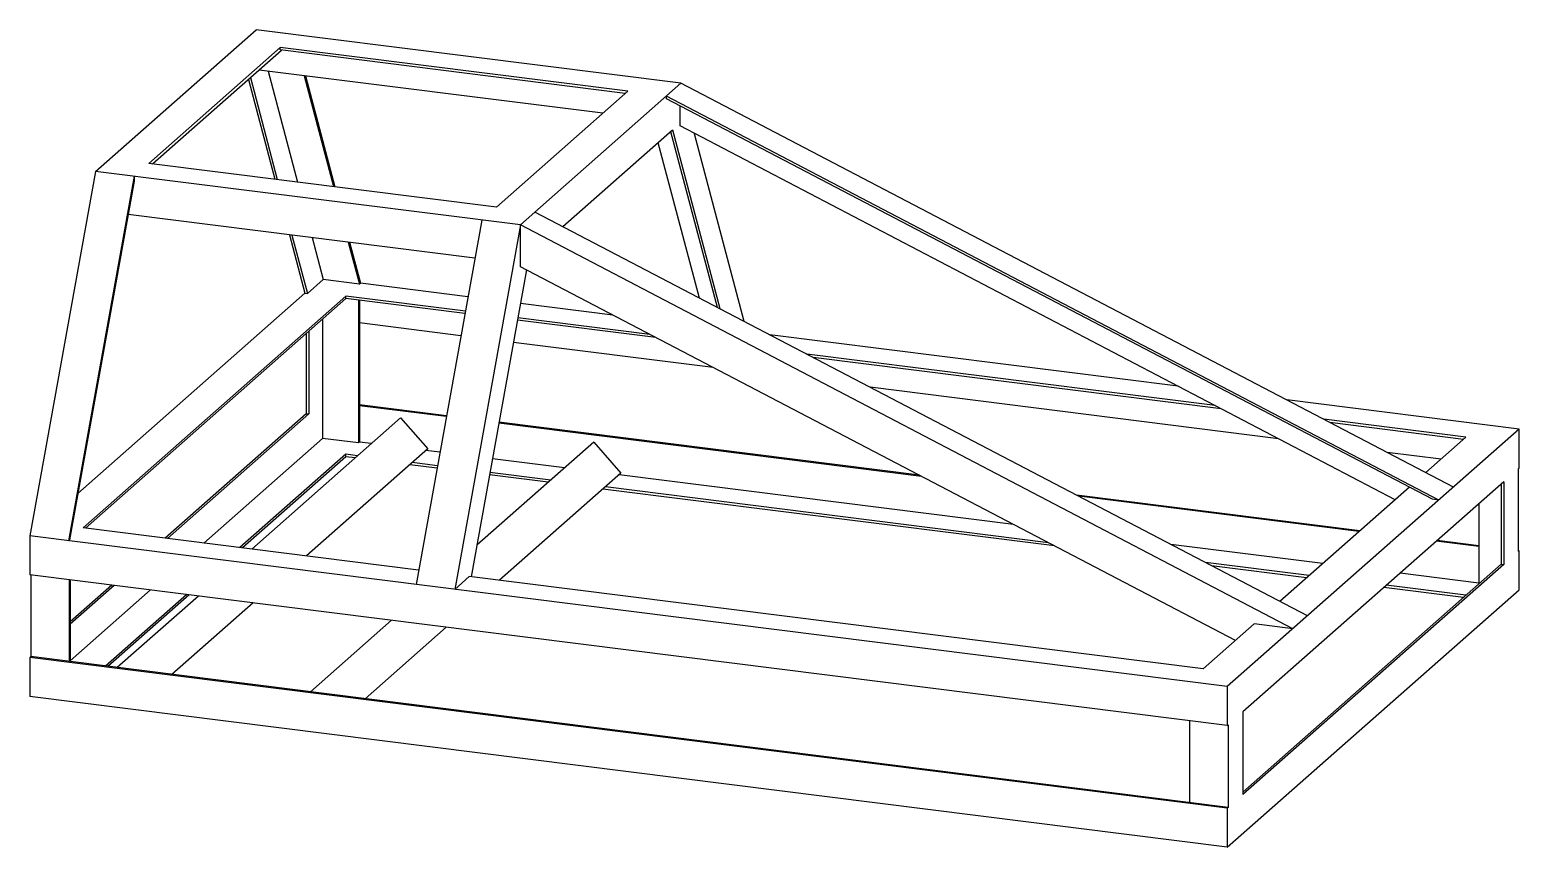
# Paper-space layout '_Dimetric' of a CAD drawing. Header units: inches. Extents: x -7.1 to 65.1, y -24.9 to 14.7.
import ezdxf

# ---------------------------------------------------------------- set-up
doc = ezdxf.new("R2010")
doc.units = ezdxf.units.IN
doc.header["$MEASUREMENT"] = 0

psp = doc.layouts.new('_Dimetric')

# ---------------------------------------------------------------- linework, layer by layer
at = {"color": 7, "linetype": 'Continuous', "lineweight": 25}
for p, q in [((-3.889, 7.884), (3.889, 14.744)), ((24.468, 12.151), (3.889, 14.744)), ((-1.311, 8.272), (5.053, 13.884)), ((-1.124, 8.248), (5.123, 13.758)), ((21.89, 11.763), (5.053, 13.884)), ((5.053, 13.766), (5.053, 13.884)), ((21.773, 11.66), (5.053, 13.766)), ((3.519, 12.343), (4.798, 7.502)), ((3.611, 12.424), (4.915, 7.487)), ((20.682, 10.698), (4.032, 12.795)), ((4.469, 12.74), (5.889, 7.365)), ((6.223, 12.519), (7.643, 7.144)), ((6.287, 12.511), (7.708, 7.135)), ((15.526, 6.15), (21.89, 11.763)), ((16.69, 5.291), (24.468, 12.151)), ((61.885, -7.412), (24.468, 12.151)), ((23.761, 11.401), (23.761, 11.527)), ((61.178, -8.036), (23.761, 11.527)), ((60.859, -7.996), (23.761, 11.401)), ((24.424, 10.085), (24.424, 11.054)), ((18.739, 5.213), (24.058, 9.903)), ((23.966, 9.822), (26.217, 1.303)), ((24.058, 9.903), (26.348, 1.235)), ((59.056, -8.022), (24.424, 10.085)), ((25.109, 9.727), (27.513, 0.625)), ((23.355, 9.283), (25.342, 1.761)), ((15.526, 6.15), (-1.311, 8.272)), ((-3.889, 7.884), (-7.071, -9.772)), ((-2.018, 7.648), (-5.2, -10.007)), ((-2.018, 7.411), (-5.149, -9.962)), ((16.69, 5.291), (-3.889, 7.884)), ((-2.018, 7.648), (-2.018, 7.411)), ((14.487, 3.683), (-2.309, 5.799)), ((54.814, -13.649), (17.397, 5.915)), ((14.819, 5.527), (11.637, -12.129)), ((16.69, 5.291), (13.508, -12.364)), ((54.107, -14.272), (16.69, 5.291)), ((16.69, 3.265), (16.69, 5.291)), ((5.508, 4.814), (6.257, 1.982)), ((5.625, 4.8), (6.374, 1.968)), ((6.599, 4.677), (7.137, 2.641)), ((8.353, 4.456), (8.891, 2.42)), ((8.418, 4.448), (8.942, 2.465)), ((16.982, 3.112), (14.303, -11.752)), ((51.322, -14.843), (16.69, 3.265)), ((7.137, 2.641), (6.374, 1.968)), ((8.891, 2.42), (7.137, 2.641)), ((8.942, 2.465), (8.891, 2.42)), ((14.149, 1.809), (8.942, 2.465)), ((6.257, 1.982), (-4.745, -7.72)), ((8.235, 1.841), (-4.493, -9.384)), ((8.235, 1.723), (-4.376, -9.398)), ((6.257, 1.982), (6.374, 1.968)), ((14.024, 1.112), (8.235, 1.841)), ((8.235, 1.723), (8.235, 1.841)), ((14.003, 0.997), (8.235, 1.723)), ((8.854, 1.645), (8.854, -5.273)), ((8.898, 1.64), (8.898, -5.234)), ((21.165, 0.925), (16.69, 1.489)), ((7.1, 0.722), (7.1, -5.052)), ((22.961, -0.014), (16.564, 0.792)), ((6.32, 0.035), (6.32, -3.855)), ((6.437, 0.138), (6.437, -3.869)), ((13.809, -0.078), (8.898, 0.54)), ((23.258, -0.169), (16.543, 0.677)), ((26.028, -1.618), (16.35, -0.399)), ((48.541, -2.524), (28.774, -0.034)), ((50.337, -3.463), (30.57, -0.973)), ((50.634, -3.618), (30.867, -1.128)), ((53.404, -5.067), (33.638, -2.577)), ((13.111, -3.953), (8.898, -3.422)), ((13.103, -3.996), (8.898, -3.467)), ((65.067, -4.606), (53.804, -3.187)), ((6.32, -3.855), (-0.518, -9.885)), ((6.437, -3.869), (-0.401, -9.899)), ((10.885, -4.056), (3.678, -10.413)), ((6.32, -3.855), (6.437, -3.869)), ((10.885, -4.056), (12.208, -5.556)), ((36.125, -6.897), (15.643, -4.317)), ((36.013, -6.838), (15.651, -4.273)), ((62.489, -4.994), (55.599, -4.126)), ((62.372, -5.097), (55.896, -4.281)), ((65.067, -4.606), (50.925, -17.078)), ((62.489, -4.994), (60.542, -6.711)), ((65.067, -6.492), (65.067, -4.606)), ((7.1, -5.052), (1.353, -10.12)), ((12.208, -5.556), (6.323, -10.746)), ((8.854, -5.273), (7.1, -5.052)), ((8.898, -5.234), (8.854, -5.273)), ((9.468, -5.306), (8.898, -5.234)), ((12.791, -5.725), (12.114, -5.64)), ((20.24, -5.235), (14.578, -10.228)), ((20.24, -5.235), (21.562, -6.735)), ((61.281, -6.059), (58.667, -5.73)), ((8.235, -5.819), (3.107, -10.341)), ((8.235, -5.937), (3.224, -10.356)), ((8.805, -5.891), (8.235, -5.819)), ((8.235, -5.937), (8.235, -5.819)), ((8.688, -5.994), (8.235, -5.937)), ((12.653, -6.494), (11.334, -6.327)), ((12.674, -6.378), (11.451, -6.224)), ((18.822, -6.485), (15.332, -6.045)), ((65.023, -6.531), (65.067, -6.492)), ((18.043, -7.173), (15.193, -6.814)), ((18.159, -7.069), (15.214, -6.698)), ((21.562, -6.735), (15.678, -11.925)), ((40.579, -9.226), (21.468, -6.818)), ((64.315, -7.154), (51.676, -18.301)), ((64.315, -7.154), (64.315, -11.161)), ((65.023, -6.531), (65.023, -10.538)), ((42.56, -10.261), (20.688, -7.506)), ((42.263, -10.106), (20.805, -7.403)), ((57.35, -9.526), (43.622, -7.797)), ((57.305, -9.565), (43.734, -7.856)), ((59.745, -7.414), (53.471, -12.947)), ((64.199, -7.258), (64.199, -11.147)), ((61.178, -8.036), (60.859, -7.996)), ((63.108, -8.22), (63.108, -12.109)), ((50.925, -17.078), (-7.071, -9.772)), ((-7.071, -9.772), (-7.071, -11.657)), ((-5.2, -10.007), (-5.149, -9.962)), ((11.763, -11.432), (-4.493, -9.384)), ((63.108, -10.296), (61.047, -10.037)), ((63.108, -10.252), (61.091, -9.998)), ((55.551, -11.112), (48.189, -10.185)), ((65.067, -10.499), (65.023, -10.493)), ((65.067, -10.499), (65.023, -10.538)), ((65.067, -12.384), (65.067, -10.499)), ((54.889, -11.697), (49.872, -11.065)), ((54.772, -11.8), (50.169, -11.22)), ((64.199, -11.147), (51.676, -22.191)), ((64.315, -11.161), (51.676, -22.308)), ((64.199, -11.147), (64.315, -11.161)), ((50.925, -18.964), (-7.071, -11.657)), ((-7.027, -11.663), (-7.027, -15.625)), ((-5.156, -11.899), (-5.156, -15.861)), ((-5.112, -11.904), (-5.112, -15.866)), ((-3.096, -12.158), (-5.112, -13.936)), ((-2.979, -12.173), (-5.112, -14.054)), ((13.508, -12.364), (14.215, -11.741)), ((49.761, -16.219), (14.215, -11.741)), ((62.489, -12.654), (58.63, -12.168)), ((63.108, -12.064), (59.293, -11.584)), ((-1.225, -12.394), (-5.112, -15.822)), ((0.529, -12.615), (-3.402, -16.082)), ((0.646, -12.63), (-3.285, -16.097)), ((1.1, -12.687), (-2.832, -16.154)), ((50.925, -24.857), (65.067, -12.384)), ((62.372, -12.758), (58.513, -12.271)), ((3.745, -13.02), (-0.186, -16.487)), ((10.454, -13.865), (6.523, -17.332)), ((13.1, -14.199), (9.168, -17.666)), ((52.236, -14.036), (49.761, -16.219)), ((54.107, -14.272), (52.236, -14.036)), ((-7.027, -15.625), (-7.071, -15.664)), ((50.925, -22.971), (-7.071, -15.664)), ((-7.071, -15.664), (-7.071, -17.55)), ((50.969, -22.932), (-7.027, -15.625)), ((50.925, -17.078), (50.925, -18.964)), ((50.925, -24.857), (-7.071, -17.55)), ((49.098, -18.734), (49.098, -22.696)), ((51.676, -18.301), (51.676, -22.308)), ((50.925, -18.964), (50.969, -18.925)), ((50.969, -18.925), (50.969, -22.932)), ((50.969, -22.932), (50.925, -22.971)), ((50.925, -22.971), (50.925, -24.857))]:
    psp.add_line(p, q, dxfattribs=at)

doc.saveas('drawing.dxf')
